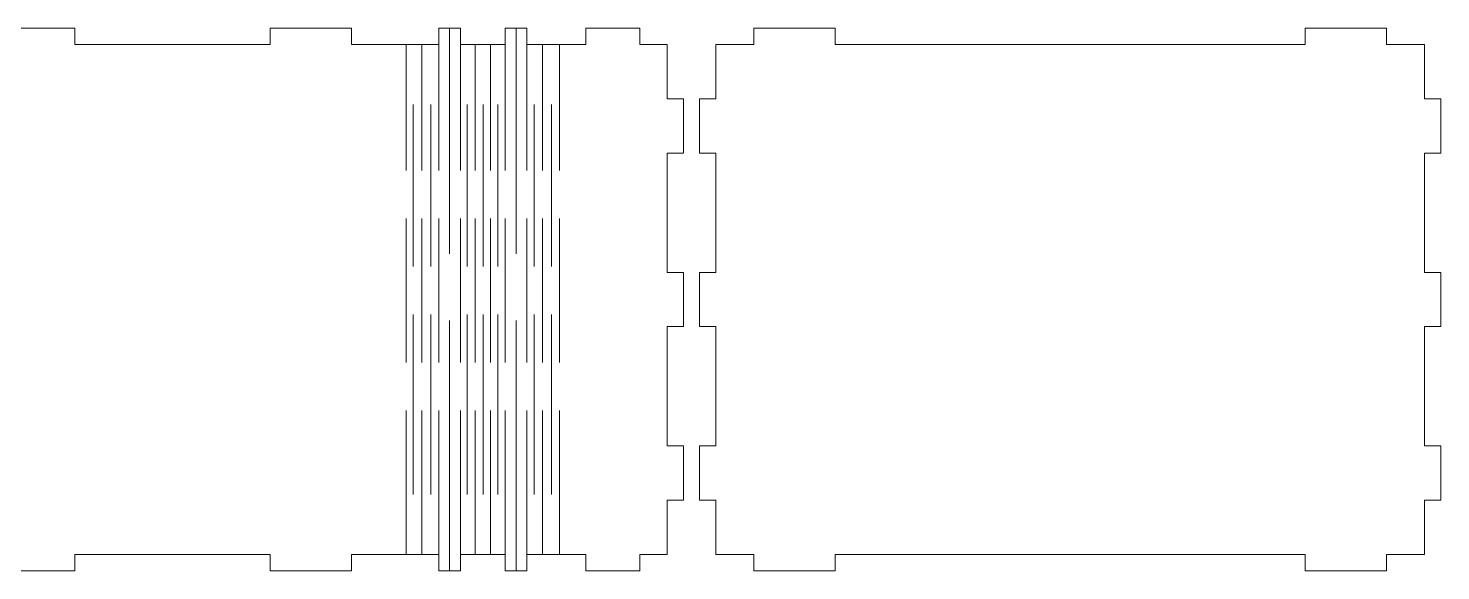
# Model space of a CAD drawing. Header units: millimetres. Extents: x -454 to 454, y -712 to 712.
# Drawn here: x -48.7 to 211.6, y 109.5 to 209.5 of the extents above; entities that cross this region are included whole.
import ezdxf

# ---------------------------------------------------------------- set-up
doc = ezdxf.new("R2010")
doc.units = ezdxf.units.MM
doc.header["$MEASUREMENT"] = 0
doc.layers.add('Camada 1', color=7, linetype='Continuous')

msp = doc.modelspace()

# ---------------------------------------------------------------- linework, layer by layer
at = {"layer": 'Camada 1', "color": 250, "lineweight": 20}
for points, knots in [([(-188.08, 206.4594), (-172.2574, 206.4594), (-179.0552, 206.4594), (-157.08, 206.4594), (-157.08, 206.4594), (-157.08, 206.4594), (-157.08, 209.4594), (-157.08, 209.4594), (-157.08, 209.4594), (-157.08, 209.4594), (-142.08, 209.4594), (-142.08, 209.4594), (-142.08, 209.4594), (-142.08, 209.4594), (-142.08, 206.4594), (-142.08, 206.4594), (-142.08, 206.4594), (-142.08, 206.4594), (-106.08, 206.4594), (-106.08, 206.4594), (-106.08, 206.4594), (-106.08, 206.4594), (-106.08, 209.4594), (-106.08, 209.4594), (-106.08, 209.4594), (-106.08, 209.4594), (-91.08, 209.4594), (-91.08, 209.4594), (-91.08, 209.4594), (-91.08, 209.4594), (-91.08, 206.4594), (-91.08, 206.4594), (-91.08, 206.4594), (-91.08, 206.4594), (-55.08, 206.4594), (-55.08, 206.4594), (-55.08, 206.4594), (-55.08, 206.4594), (-55.08, 209.4594), (-55.08, 209.4594), (-55.08, 209.4594), (-55.08, 209.4594), (-40.08, 209.4594), (-40.08, 209.4594), (-40.08, 209.4594), (-40.08, 209.4594), (-40.08, 206.4594), (-40.08, 206.4594), (-40.08, 206.4594), (-40.08, 206.4594), (-4.08, 206.4594), (-4.08, 206.4594), (-4.08, 206.4594), (-4.08, 206.4594), (-4.08, 209.4594), (-4.08, 209.4594), (-4.08, 209.4594), (-4.08, 209.4594), (10.92, 209.4594), (10.92, 209.4594), (10.92, 209.4594), (10.92, 209.4594), (10.92, 206.4594), (10.92, 206.4594), (10.92, 206.4594), (10.92, 206.4594), (26.9649, 206.4594), (26.9649, 206.4594), (26.9649, 206.4594), (26.9649, 206.4594), (26.9649, 209.4594), (26.9649, 209.4594), (26.9649, 209.4594), (26.9649, 209.4594), (30.9843, 209.4594), (30.9843, 209.4594), (30.9843, 209.4594), (30.9843, 209.4594), (30.9843, 206.4594), (30.9843, 206.4594), (30.9843, 206.4594), (30.9843, 206.4594), (39.2086, 206.4594), (39.2086, 206.4594), (39.2086, 206.4594), (39.2086, 206.4594), (39.2086, 209.4594), (39.2086, 209.4594), (39.2086, 209.4594), (39.2086, 209.4594), (43.228, 209.4594), (43.228, 209.4594), (43.228, 209.4594), (43.228, 209.4594), (43.228, 206.4594), (43.228, 206.4594), (43.228, 206.4594), (43.228, 206.4594), (54.0583, 206.4594), (54.0583, 206.4594), (54.0583, 206.4594), (54.0583, 206.4594), (54.0583, 209.4594), (54.0583, 209.4594), (54.0583, 209.4594), (54.0583, 209.4594), (64.0583, 209.4594), (64.0583, 209.4594), (64.0583, 209.4594), (64.0583, 209.4594), (64.0583, 206.4594), (64.0583, 206.4594), (64.0583, 206.4594), (64.0583, 206.4594), (69.0583, 206.4594), (69.0583, 206.4594), (69.0583, 206.4594), (69.0583, 206.4594), (69.0583, 196.4594), (69.0583, 196.4594), (69.0583, 196.4594), (69.0583, 196.4594), (72.0583, 196.4594), (72.0583, 196.4594), (72.0583, 196.4594), (72.0583, 196.4594), (72.0583, 186.4594), (72.0583, 186.4594), (72.0583, 186.4594), (72.0583, 186.4594), (69.0583, 186.4594), (69.0583, 186.4594), (69.0583, 186.4594), (69.0583, 186.4594), (69.0583, 164.4594), (69.0583, 164.4594), (69.0583, 164.4594), (69.0583, 164.4594), (72.0583, 164.4594), (72.0583, 164.4594), (72.0583, 164.4594), (72.0583, 164.4594), (72.0583, 154.4594), (72.0583, 154.4594), (72.0583, 154.4594), (72.0583, 154.4594), (69.0583, 154.4594), (69.0583, 154.4594), (69.0583, 154.4594), (69.0583, 154.4594), (69.0583, 132.4594), (69.0583, 132.4594), (69.0583, 132.4594), (69.0583, 132.4594), (72.0583, 132.4594), (72.0583, 132.4594), (72.0583, 132.4594), (72.0583, 132.4594), (72.0583, 122.4594), (72.0583, 122.4594), (72.0583, 122.4594), (72.0583, 122.4594), (69.0583, 122.4594), (69.0583, 122.4594), (69.0583, 122.4594), (69.0583, 122.4594), (69.0583, 112.4594), (69.0583, 112.4594), (69.0583, 112.4594), (69.0583, 112.4594), (64.0583, 112.4594), (64.0583, 112.4594), (64.0583, 112.4594), (64.0583, 112.4594), (64.0583, 109.4594), (64.0583, 109.4594), (64.0583, 109.4594), (64.0583, 109.4594), (54.0583, 109.4594), (54.0583, 109.4594), (54.0583, 109.4594), (54.0583, 109.4594), (54.0583, 112.4594), (54.0583, 112.4594), (54.0583, 112.4594), (54.0583, 112.4594), (43.228, 112.4594), (43.228, 112.4594), (43.228, 112.4594), (43.228, 112.4594), (43.228, 109.4594), (43.228, 109.4594), (43.228, 109.4594), (43.228, 109.4594), (39.2086, 109.4594), (39.2086, 109.4594), (39.2086, 109.4594), (39.2086, 109.4594), (39.2086, 112.4594), (39.2086, 112.4594), (39.2086, 112.4594), (39.2086, 112.4594), (30.9843, 112.4594), (30.9843, 112.4594), (30.9843, 112.4594), (30.9843, 112.4594), (30.9843, 109.4594), (30.9843, 109.4594), (30.9843, 109.4594), (30.9843, 109.4594), (26.9649, 109.4594), (26.9649, 109.4594), (26.9649, 109.4594), (26.9649, 109.4594), (26.9649, 112.4594), (26.9649, 112.4594), (26.9649, 112.4594), (26.9649, 112.4594), (10.92, 112.4594), (10.92, 112.4594), (10.92, 112.4594), (10.92, 112.4594), (10.92, 109.4594), (10.92, 109.4594), (10.92, 109.4594), (10.92, 109.4594), (-4.08, 109.4594), (-4.08, 109.4594), (-4.08, 109.4594), (-4.08, 109.4594), (-4.08, 112.4594), (-4.08, 112.4594), (-4.08, 112.4594), (-4.08, 112.4594), (-40.08, 112.4594), (-40.08, 112.4594), (-40.08, 112.4594), (-40.08, 112.4594), (-40.08, 109.4594), (-40.08, 109.4594), (-40.08, 109.4594), (-40.08, 109.4594), (-55.08, 109.4594), (-55.08, 109.4594), (-55.08, 109.4594), (-55.08, 109.4594), (-55.08, 112.4594), (-55.08, 112.4594), (-55.08, 112.4594), (-55.08, 112.4594), (-91.08, 112.4594), (-91.08, 112.4594), (-91.08, 112.4594), (-91.08, 112.4594), (-91.08, 109.4594), (-91.08, 109.4594), (-91.08, 109.4594), (-91.08, 109.4594), (-106.08, 109.4594), (-106.08, 109.4594), (-106.08, 109.4594), (-106.08, 109.4594), (-106.08, 112.4594), (-106.08, 112.4594), (-106.08, 112.4594), (-106.08, 112.4594), (-142.08, 112.4594), (-142.08, 112.4594), (-142.08, 112.4594), (-142.08, 112.4594), (-142.08, 109.4594), (-142.08, 109.4594), (-142.08, 109.4594), (-142.08, 109.4594), (-157.08, 109.4594), (-157.08, 109.4594), (-157.08, 109.4594), (-157.08, 109.4594), (-157.08, 112.4594), (-157.08, 112.4594), (-157.08, 112.4594), (-179.0552, 112.4594), (-172.2574, 112.4594), (-188.08, 112.4594), (-188.08, 112.4594), (-188.08, 143.6905), (-188.08, 175.2283), (-188.08, 206.4594)], [0, 0, 0, 0, 0.01369863, 0.01369863, 0.01369863, 0.01369863, 0.02739726, 0.02739726, 0.02739726, 0.02739726, 0.04109589, 0.04109589, 0.04109589, 0.04109589, 0.05479452, 0.05479452, 0.05479452, 0.05479452, 0.06849315, 0.06849315, 0.06849315, 0.06849315, 0.08219178, 0.08219178, 0.08219178, 0.08219178, 0.09589041, 0.09589041, 0.09589041, 0.09589041, 0.10958904, 0.10958904, 0.10958904, 0.10958904, 0.12328767, 0.12328767, 0.12328767, 0.12328767, 0.1369863, 0.1369863, 0.1369863, 0.1369863, 0.15068493, 0.15068493, 0.15068493, 0.15068493, 0.16438356, 0.16438356, 0.16438356, 0.16438356, 0.17808219, 0.17808219, 0.17808219, 0.17808219, 0.19178082, 0.19178082, 0.19178082, 0.19178082, 0.20547945, 0.20547945, 0.20547945, 0.20547945, 0.21917808, 0.21917808, 0.21917808, 0.21917808, 0.23287671, 0.23287671, 0.23287671, 0.23287671, 0.24657534, 0.24657534, 0.24657534, 0.24657534, 0.26027397, 0.26027397, 0.26027397, 0.26027397, 0.2739726, 0.2739726, 0.2739726, 0.2739726, 0.28767123, 0.28767123, 0.28767123, 0.28767123, 0.30136986, 0.30136986, 0.30136986, 0.30136986, 0.31506849, 0.31506849, 0.31506849, 0.31506849, 0.32876712, 0.32876712, 0.32876712, 0.32876712, 0.34246575, 0.34246575, 0.34246575, 0.34246575, 0.35616438, 0.35616438, 0.35616438, 0.35616438, 0.36986301, 0.36986301, 0.36986301, 0.36986301, 0.38356164, 0.38356164, 0.38356164, 0.38356164, 0.39726027, 0.39726027, 0.39726027, 0.39726027, 0.4109589, 0.4109589, 0.4109589, 0.4109589, 0.42465753, 0.42465753, 0.42465753, 0.42465753, 0.43835616, 0.43835616, 0.43835616, 0.43835616, 0.45205479, 0.45205479, 0.45205479, 0.45205479, 0.46575342, 0.46575342, 0.46575342, 0.46575342, 0.47945205, 0.47945205, 0.47945205, 0.47945205, 0.49315068, 0.49315068, 0.49315068, 0.49315068, 0.50684932, 0.50684932, 0.50684932, 0.50684932, 0.52054795, 0.52054795, 0.52054795, 0.52054795, 0.53424658, 0.53424658, 0.53424658, 0.53424658, 0.54794521, 0.54794521, 0.54794521, 0.54794521, 0.56164384, 0.56164384, 0.56164384, 0.56164384, 0.57534247, 0.57534247, 0.57534247, 0.57534247, 0.5890411, 0.5890411, 0.5890411, 0.5890411, 0.60273973, 0.60273973, 0.60273973, 0.60273973, 0.61643836, 0.61643836, 0.61643836, 0.61643836, 0.63013699, 0.63013699, 0.63013699, 0.63013699, 0.64383562, 0.64383562, 0.64383562, 0.64383562, 0.65753425, 0.65753425, 0.65753425, 0.65753425, 0.67123288, 0.67123288, 0.67123288, 0.67123288, 0.68493151, 0.68493151, 0.68493151, 0.68493151, 0.69863014, 0.69863014, 0.69863014, 0.69863014, 0.71232877, 0.71232877, 0.71232877, 0.71232877, 0.7260274, 0.7260274, 0.7260274, 0.7260274, 0.73972603, 0.73972603, 0.73972603, 0.73972603, 0.75342466, 0.75342466, 0.75342466, 0.75342466, 0.76712329, 0.76712329, 0.76712329, 0.76712329, 0.78082192, 0.78082192, 0.78082192, 0.78082192, 0.79452055, 0.79452055, 0.79452055, 0.79452055, 0.80821918, 0.80821918, 0.80821918, 0.80821918, 0.82191781, 0.82191781, 0.82191781, 0.82191781, 0.83561644, 0.83561644, 0.83561644, 0.83561644, 0.84931507, 0.84931507, 0.84931507, 0.84931507, 0.8630137, 0.8630137, 0.8630137, 0.8630137, 0.87671233, 0.87671233, 0.87671233, 0.87671233, 0.89041096, 0.89041096, 0.89041096, 0.89041096, 0.90410959, 0.90410959, 0.90410959, 0.90410959, 0.91780822, 0.91780822, 0.91780822, 0.91780822, 0.93150685, 0.93150685, 0.93150685, 0.93150685, 0.94520548, 0.94520548, 0.94520548, 0.94520548, 0.95890411, 0.95890411, 0.95890411, 0.95890411, 0.97260274, 0.97260274, 0.97260274, 0.97260274, 1, 1, 1, 1]), ([(100.0583, 112.4594), (100.0583, 112.4594), (186.6383, 112.4594), (186.6383, 112.4594), (186.6383, 112.4594), (186.6383, 112.4594), (186.6383, 109.4594), (186.6383, 109.4594), (186.6383, 109.4594), (186.6383, 109.4594), (201.6383, 109.4594), (201.6383, 109.4594), (201.6383, 109.4594), (201.6383, 109.4594), (201.6383, 112.4594), (201.6383, 112.4594), (201.6383, 112.4594), (201.6383, 112.4594), (208.6383, 112.4594), (208.6383, 112.4594), (208.6383, 112.4594), (208.6383, 112.4594), (208.6383, 122.4594), (208.6383, 122.4594), (208.6383, 122.4594), (208.6383, 122.4594), (211.6383, 122.4594), (211.6383, 122.4594), (211.6383, 122.4594), (211.6383, 122.4594), (211.6383, 132.4594), (211.6383, 132.4594), (211.6383, 132.4594), (211.6383, 132.4594), (208.6383, 132.4594), (208.6383, 132.4594), (208.6383, 132.4594), (208.6383, 132.4594), (208.6383, 154.4594), (208.6383, 154.4594), (208.6383, 154.4594), (208.6383, 154.4594), (211.6383, 154.4594), (211.6383, 154.4594), (211.6383, 154.4594), (211.6383, 154.4594), (211.6383, 164.4594), (211.6383, 164.4594), (211.6383, 164.4594), (211.6383, 164.4594), (208.6383, 164.4594), (208.6383, 164.4594), (208.6383, 164.4594), (208.6383, 164.4594), (208.6383, 186.4594), (208.6383, 186.4594), (208.6383, 186.4594), (208.6383, 186.4594), (211.6383, 186.4594), (211.6383, 186.4594), (211.6383, 186.4594), (211.6383, 186.4594), (211.6383, 196.4594), (211.6383, 196.4594), (211.6383, 196.4594), (211.6383, 196.4594), (208.6383, 196.4594), (208.6383, 196.4594), (208.6383, 196.4594), (208.6383, 196.4594), (208.6383, 206.4594), (208.6383, 206.4594), (208.6383, 206.4594), (208.6383, 206.4594), (201.6383, 206.4594), (201.6383, 206.4594), (201.6383, 206.4594), (201.6383, 206.4594), (201.6383, 209.4594), (201.6383, 209.4594), (201.6383, 209.4594), (201.6383, 209.4594), (186.6383, 209.4594), (186.6383, 209.4594), (186.6383, 209.4594), (186.6383, 209.4594), (186.6383, 206.4594), (186.6383, 206.4594), (186.6383, 206.4594), (186.6383, 206.4594), (100.0583, 206.4594), (100.0583, 206.4594), (100.0583, 206.4594), (100.0583, 206.4594), (100.0583, 209.4594), (100.0583, 209.4594), (100.0583, 209.4594), (100.0583, 209.4594), (85.0583, 209.4594), (85.0583, 209.4594), (85.0583, 209.4594), (85.0583, 209.4594), (85.0583, 206.4594), (85.0583, 206.4594), (85.0583, 206.4594), (85.0583, 206.4594), (78.0583, 206.4594), (78.0583, 206.4594), (78.0583, 206.4594), (78.0583, 206.4594), (78.0583, 196.4594), (78.0583, 196.4594), (78.0583, 196.4594), (78.0583, 196.4594), (75.0583, 196.4594), (75.0583, 196.4594), (75.0583, 196.4594), (75.0583, 196.4594), (75.0583, 186.4594), (75.0583, 186.4594), (75.0583, 186.4594), (75.0583, 186.4594), (78.0583, 186.4594), (78.0583, 186.4594), (78.0583, 186.4594), (78.0583, 186.4594), (78.0583, 164.4594), (78.0583, 164.4594), (78.0583, 164.4594), (78.0583, 164.4594), (75.0583, 164.4594), (75.0583, 164.4594), (75.0583, 164.4594), (75.0583, 164.4594), (75.0583, 154.4594), (75.0583, 154.4594), (75.0583, 154.4594), (75.0583, 154.4594), (78.0583, 154.4594), (78.0583, 154.4594), (78.0583, 154.4594), (78.0583, 154.4594), (78.0583, 132.4594), (78.0583, 132.4594), (78.0583, 132.4594), (78.0583, 132.4594), (75.0583, 132.4594), (75.0583, 132.4594), (75.0583, 132.4594), (75.0583, 132.4594), (75.0583, 122.4594), (75.0583, 122.4594), (75.0583, 122.4594), (75.0583, 122.4594), (78.0583, 122.4594), (78.0583, 122.4594), (78.0583, 122.4594), (78.0583, 122.4594), (78.0583, 112.4594), (78.0583, 112.4594), (78.0583, 112.4594), (78.0583, 112.4594), (85.0583, 112.4594), (85.0583, 112.4594), (85.0583, 112.4594), (85.0583, 112.4594), (85.0583, 109.4594), (85.0583, 109.4594), (85.0583, 109.4594), (85.0583, 109.4594), (100.0583, 109.4594), (100.0583, 109.4594), (100.0583, 109.4594), (100.0583, 109.4594), (100.0583, 112.4594), (100.0583, 112.4594)], [0, 0, 0, 0, 0.02222222, 0.02222222, 0.02222222, 0.02222222, 0.04444444, 0.04444444, 0.04444444, 0.04444444, 0.06666667, 0.06666667, 0.06666667, 0.06666667, 0.08888889, 0.08888889, 0.08888889, 0.08888889, 0.11111111, 0.11111111, 0.11111111, 0.11111111, 0.13333333, 0.13333333, 0.13333333, 0.13333333, 0.15555556, 0.15555556, 0.15555556, 0.15555556, 0.17777778, 0.17777778, 0.17777778, 0.17777778, 0.2, 0.2, 0.2, 0.2, 0.22222222, 0.22222222, 0.22222222, 0.22222222, 0.24444444, 0.24444444, 0.24444444, 0.24444444, 0.26666667, 0.26666667, 0.26666667, 0.26666667, 0.28888889, 0.28888889, 0.28888889, 0.28888889, 0.31111111, 0.31111111, 0.31111111, 0.31111111, 0.33333333, 0.33333333, 0.33333333, 0.33333333, 0.35555556, 0.35555556, 0.35555556, 0.35555556, 0.37777778, 0.37777778, 0.37777778, 0.37777778, 0.4, 0.4, 0.4, 0.4, 0.42222222, 0.42222222, 0.42222222, 0.42222222, 0.44444444, 0.44444444, 0.44444444, 0.44444444, 0.46666667, 0.46666667, 0.46666667, 0.46666667, 0.48888889, 0.48888889, 0.48888889, 0.48888889, 0.51111111, 0.51111111, 0.51111111, 0.51111111, 0.53333333, 0.53333333, 0.53333333, 0.53333333, 0.55555556, 0.55555556, 0.55555556, 0.55555556, 0.57777778, 0.57777778, 0.57777778, 0.57777778, 0.6, 0.6, 0.6, 0.6, 0.62222222, 0.62222222, 0.62222222, 0.62222222, 0.64444444, 0.64444444, 0.64444444, 0.64444444, 0.66666667, 0.66666667, 0.66666667, 0.66666667, 0.68888889, 0.68888889, 0.68888889, 0.68888889, 0.71111111, 0.71111111, 0.71111111, 0.71111111, 0.73333333, 0.73333333, 0.73333333, 0.73333333, 0.75555556, 0.75555556, 0.75555556, 0.75555556, 0.77777778, 0.77777778, 0.77777778, 0.77777778, 0.8, 0.8, 0.8, 0.8, 0.82222222, 0.82222222, 0.82222222, 0.82222222, 0.84444444, 0.84444444, 0.84444444, 0.84444444, 0.86666667, 0.86666667, 0.86666667, 0.86666667, 0.88888889, 0.88888889, 0.88888889, 0.88888889, 0.91111111, 0.91111111, 0.91111111, 0.91111111, 0.93333333, 0.93333333, 0.93333333, 0.93333333, 0.95555556, 0.95555556, 0.95555556, 0.95555556, 1, 1, 1, 1])]:
    msp.add_open_spline(points, degree=3, knots=knots, dxfattribs=at)
for points in [[(28.9746, 167.8906), (28.9746, 167.8906), (28.9746, 209.4594), (28.9746, 209.4594)], [(41.2183, 167.8906), (41.2183, 167.8906), (41.2183, 209.4594), (41.2183, 209.4594)], [(20.9639, 183.2079), (20.9639, 183.2079), (20.9639, 206.4594), (20.9639, 206.4594)], [(23.8588, 183.2079), (23.8588, 183.2079), (23.8588, 206.4594), (23.8588, 206.4594)], [(26.9696, 183.2079), (26.9696, 183.2079), (26.9696, 206.4594), (26.9696, 206.4594)], [(30.9843, 183.2079), (30.9843, 183.2079), (30.9843, 206.4594), (30.9843, 206.4594)], [(33.6564, 183.2079), (33.6564, 183.2079), (33.6564, 206.4594), (33.6564, 206.4594)], [(36.5279, 183.2079), (36.5279, 183.2079), (36.5279, 206.4594), (36.5279, 206.4594)], [(39.2084, 183.2079), (39.2084, 183.2079), (39.2084, 206.4594), (39.2084, 206.4594)], [(43.2282, 183.2079), (43.2282, 183.2079), (43.2282, 206.4594), (43.2282, 206.4594)], [(46.1231, 183.2079), (46.1231, 183.2079), (46.1231, 206.4594), (46.1231, 206.4594)], [(49.2339, 183.2079), (49.2339, 183.2079), (49.2339, 206.4594), (49.2339, 206.4594)], [(22.2879, 165.5207), (22.2879, 165.5207), (22.2879, 195.4049), (22.2879, 195.4049)], [(25.5176, 165.5207), (25.5176, 165.5207), (25.5176, 195.4049), (25.5176, 195.4049)], [(32.2064, 165.5207), (32.2064, 165.5207), (32.2064, 195.4049), (32.2064, 195.4049)], [(35.1876, 165.5207), (35.1876, 165.5207), (35.1876, 195.4049), (35.1876, 195.4049)], [(37.8681, 165.5207), (37.8681, 165.5207), (37.8681, 195.4049), (37.8681, 195.4049)], [(44.5522, 165.5207), (44.5522, 165.5207), (44.5522, 195.4049), (44.5522, 195.4049)], [(47.7819, 165.5207), (47.7819, 165.5207), (47.7819, 195.4049), (47.7819, 195.4049)], [(20.9639, 147.8336), (20.9639, 147.8336), (20.9639, 174.3642), (20.9639, 174.3642)], [(23.8588, 147.8336), (23.8588, 147.8336), (23.8588, 174.3642), (23.8588, 174.3642)], [(26.9696, 147.8336), (26.9696, 147.8336), (26.9696, 174.3642), (26.9696, 174.3642)], [(30.9843, 147.8336), (30.9843, 147.8336), (30.9843, 174.3642), (30.9843, 174.3642)], [(33.6564, 147.8336), (33.6564, 147.8336), (33.6564, 174.3642), (33.6564, 174.3642)], [(36.5279, 147.8336), (36.5279, 147.8336), (36.5279, 174.3642), (36.5279, 174.3642)], [(39.2084, 147.8336), (39.2084, 147.8336), (39.2084, 174.3642), (39.2084, 174.3642)], [(43.2282, 147.8336), (43.2282, 147.8336), (43.2282, 174.3642), (43.2282, 174.3642)], [(46.1231, 147.8336), (46.1231, 147.8336), (46.1231, 174.3642), (46.1231, 174.3642)], [(49.2339, 147.8336), (49.2339, 147.8336), (49.2339, 174.3642), (49.2339, 174.3642)], [(22.2879, 123.5139), (22.2879, 123.5139), (22.2879, 156.6773), (22.2879, 156.6773)], [(25.5176, 123.5139), (25.5176, 123.5139), (25.5176, 156.6773), (25.5176, 156.6773)], [(32.2064, 123.5139), (32.2064, 123.5139), (32.2064, 156.6773), (32.2064, 156.6773)], [(35.1876, 123.5139), (35.1876, 123.5139), (35.1876, 156.6773), (35.1876, 156.6773)], [(37.8681, 123.5139), (37.8681, 123.5139), (37.8681, 156.6773), (37.8681, 156.6773)], [(44.5522, 123.5139), (44.5522, 123.5139), (44.5522, 156.6773), (44.5522, 156.6773)], [(47.7819, 123.5139), (47.7819, 123.5139), (47.7819, 156.6773), (47.7819, 156.6773)], [(28.9746, 109.4594), (28.9746, 109.4594), (28.9746, 155.5895), (28.9746, 155.5895)], [(41.2183, 109.4594), (41.2183, 109.4594), (41.2183, 155.5895), (41.2183, 155.5895)], [(20.9639, 112.4594), (20.9639, 112.4594), (20.9639, 138.9901), (20.9639, 138.9901)], [(23.8588, 112.4594), (23.8588, 112.4594), (23.8588, 138.9901), (23.8588, 138.9901)], [(26.9696, 112.4594), (26.9696, 112.4594), (26.9696, 138.9901), (26.9696, 138.9901)], [(30.9843, 112.4594), (30.9843, 112.4594), (30.9843, 138.9901), (30.9843, 138.9901)], [(33.6564, 112.4594), (33.6564, 112.4594), (33.6564, 138.9901), (33.6564, 138.9901)], [(36.5279, 112.4594), (36.5279, 112.4594), (36.5279, 138.9901), (36.5279, 138.9901)], [(39.2084, 112.4594), (39.2084, 112.4594), (39.2084, 138.9901), (39.2084, 138.9901)], [(43.2282, 112.4594), (43.2282, 112.4594), (43.2282, 138.9901), (43.2282, 138.9901)], [(46.1231, 112.4594), (46.1231, 112.4594), (46.1231, 138.9901), (46.1231, 138.9901)], [(49.2339, 112.4594), (49.2339, 112.4594), (49.2339, 138.9901), (49.2339, 138.9901)]]:
    msp.add_open_spline(points, degree=3, dxfattribs=at)

doc.saveas('drawing.dxf')
